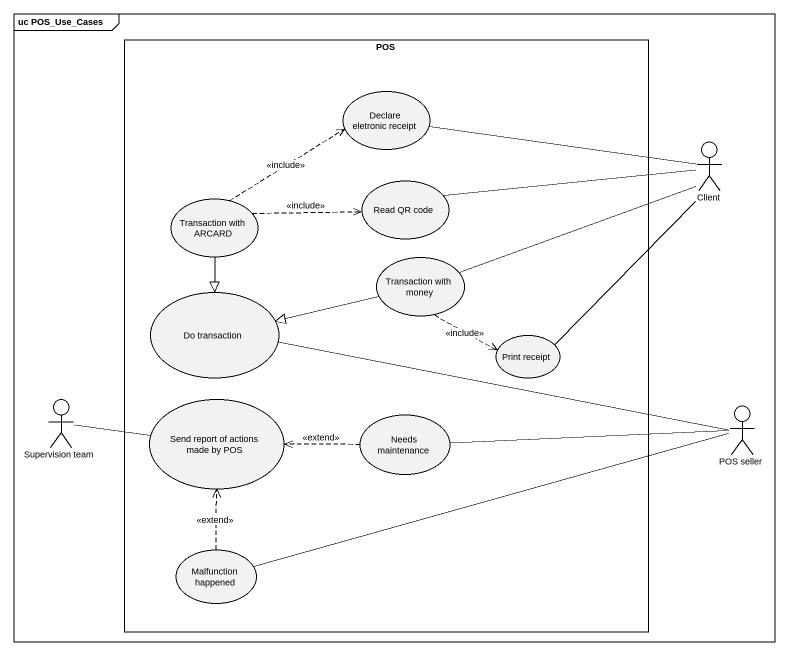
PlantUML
@startuml
mainframe uc POS_Use_Cases
rectangle POS {
  usecase "Declare eletronic receipt" as Declare_eletronic_receipt
  usecase "Read QR code" as Read_QR_code
  usecase "Transaction with ARCARD" as Transaction_with_ARCARD
  usecase "Transaction with money" as Transaction_with_money
  usecase "Do transaction" as Do_transaction
  usecase "Print receipt" as Print_receipt
  usecase "Send report of actions made by POS" as Send_report_of_actions_made
  usecase "Needs maintenance" as Needs_maintenance
  usecase "Malfunction happened" as Malfunction_happened
}
actor Client
actor "Supervision team" as Supervision_team
actor "POS seller" as POS_seller
Declare_eletronic_receipt -right- Client
Client -left- Read_QR_code
Client -left- Transaction_with_money
Transaction_with_ARCARD .up.> Declare_eletronic_receipt : <<include>>
Transaction_with_ARCARD .right.> Read_QR_code : <<include>>
Transaction_with_ARCARD --|> Do_transaction
Transaction_with_money -left-|> Do_transaction
Transaction_with_money ..> Print_receipt : <<include>>
Do_transaction -right- POS_seller
Print_receipt -up- Client
Supervision_team -right- Send_report_of_actions_made
Needs_maintenance .left.> Send_report_of_actions_made : <<extend>>
Needs_maintenance -right- POS_seller
Malfunction_happened .up.> Send_report_of_actions_made : <<extend>>
Malfunction_happened -right- POS_seller
@enduml
